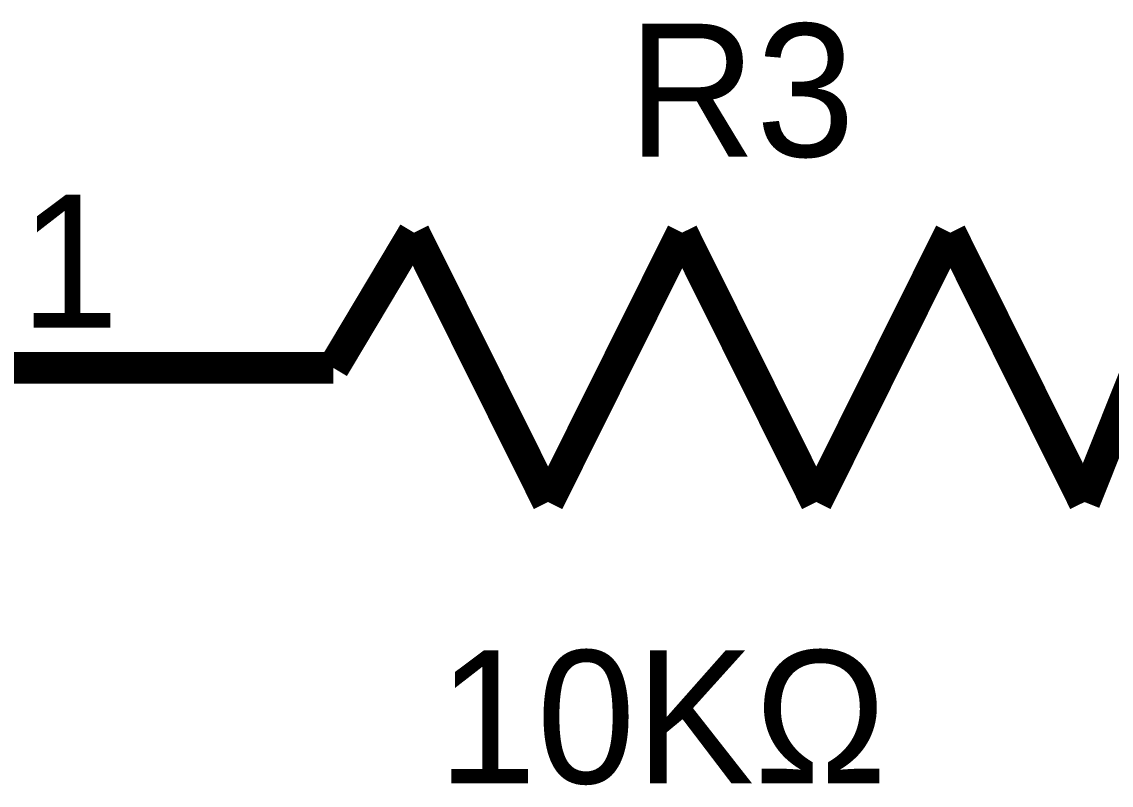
# Model space of a CAD drawing. Header units: inches. Extents: x 0 to 432, y 0 to 280.
# Drawn here: x 80.88 to 91.19, y 181.46 to 188.68 of the extents above; entities that cross this region are included whole.
import ezdxf

# ---------------------------------------------------------------- set-up
doc = ezdxf.new("R2010")
doc.units = ezdxf.units.IN
doc.layers.add('Sheet', color=255, linetype='Continuous')

msp = doc.modelspace()

# ---------------------------------------------------------------- linework, layer by layer
at = {"layer": 'Sheet'}
for points in [[(83.826, 185.406, 0.3, 0.3, 0), (84.59, 186.686, 0.3, 0.3, 0)], [(84.59, 186.686, 0.3, 0.3, 0), (85.859, 184.137, 0.3, 0.3, 0)], [(85.859, 184.137, 0.3, 0.3, 0), (87.128, 186.686, 0.3, 0.3, 0)], [(87.128, 186.686, 0.3, 0.3, 0), (88.397, 184.137, 0.3, 0.3, 0)], [(88.397, 184.137, 0.3, 0.3, 0), (89.666, 186.686, 0.3, 0.3, 0)], [(89.666, 186.686, 0.3, 0.3, 0), (90.935, 184.137, 0.3, 0.3, 0)], [(83.826, 185.406, 0.3, 0.3, 0), (78.75, 185.406, 0.3, 0.3, 0)], [(83.826, 185.406, 0.3, 0.3, 0), (83.063, 185.406, 0.3, 0.3, 0)], [(90.935, 184.137, 0.3, 0.3, 0), (91.441, 185.406, 0.3, 0.3, 0)]]:
    msp.add_lwpolyline(points, format="xyseb", dxfattribs=at)

# ---------------------------------------------------------------- texts
for s, height, p in [('R3', 1.2577, (86.612, 187.405)), ('1', 1.258, (80.861, 185.788)), ('10KΩ', 1.2577, (84.815, 181.475))]:
    msp.add_text(s, height=height, dxfattribs=at).set_placement(p)

doc.saveas('drawing.dxf')
